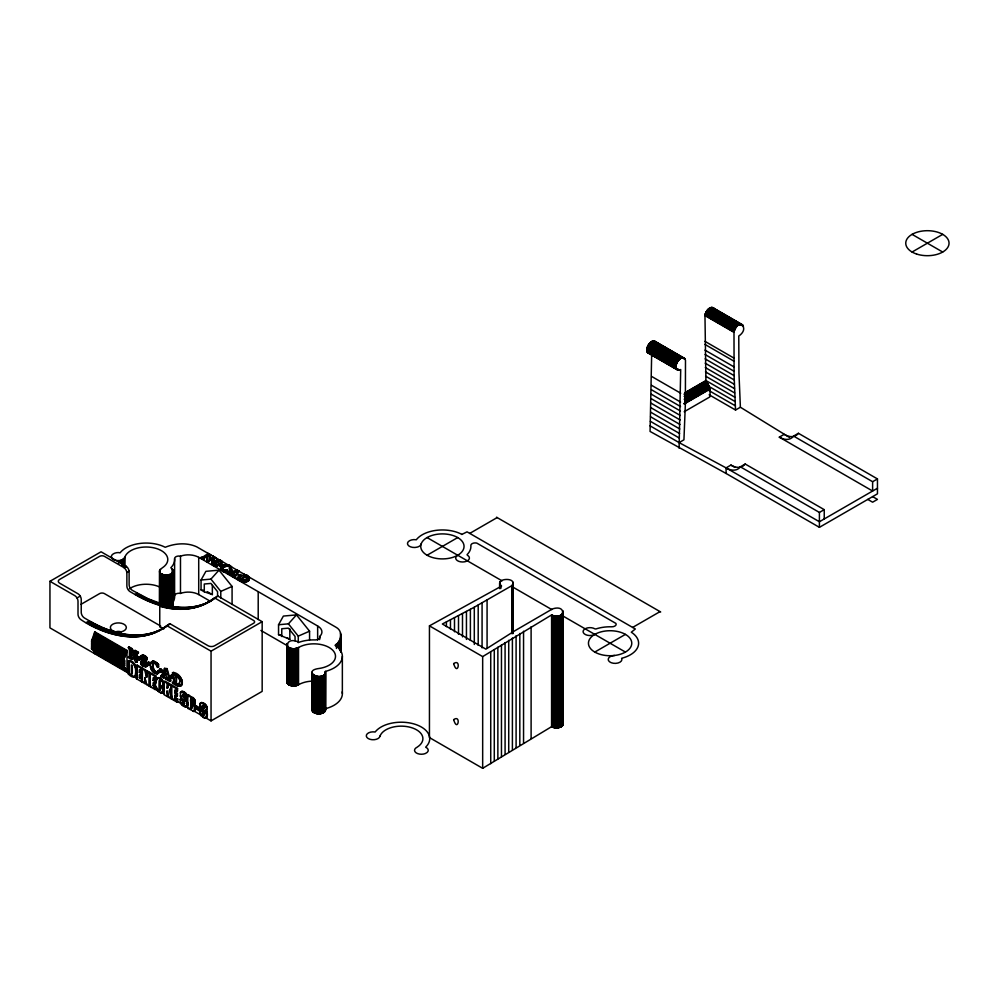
<?xml version="1.0" encoding="UTF-8"?>
<svg xmlns="http://www.w3.org/2000/svg" width="999" height="999" viewBox="0 0 999 999"><rect width="100%" height="100%" fill="white"/><g stroke="black" fill="none" stroke-linecap="round" stroke-linejoin="round"><path stroke-width="1.5" d="M131.681 659.427L130.394 656.593L130.32 650.674L131.131 650.212L131.256 656.905L132.48 658.965L131.681 659.427L128.359 657.504L130.232 656.318L130.257 648.813L129.458 649.288L129.42 656.78L128.359 656.967M137.637 653.296L138.436 652.31L136.576 653.458L136.538 662.225L135.552 661.975L130.32 650.674M163.774 628.983L159.753 626.66L159.765 606.181L162.987 604.32C179.47 609.178 198.439 608.928 213.224 599.325C197.827 610.352 177.472 611.55 159.765 606.181M163.811 677.971L162.787 676.123L164.223 673.601L163.599 675.661L164.61 677.509L163.811 677.971L160.789 676.236L162.338 675.249M161.601 675.224L160.789 676.236M160.789 675.699L161.9 675.224L164.473 668.381L167.033 668.606L170.667 681.006L169.855 681.468L165.659 679.045L167.333 678.196L165.659 678.508M169.855 681.468L166.221 669.068L164.473 668.381M173.576 682.205L173.576 674.962L172.477 672.889L173.289 672.427C184.415 673.801 185.826 694.018 172.44 682.966L174.375 681.743L172.44 682.417M175.587 683.378C173.414 678.708 176.274 671.615 179.433 677.871L178.634 678.346C182.829 682.155 175.037 687.499 176.386 682.916L176.761 675.074M208.179 553.309L208.154 555.057L203.671 557.829L204.096 559.477L201.024 558.141C203.446 557.38 208.079 551.723 210.564 554.682L209.503 558.953M201.024 558.141L201.398 557.167M206.756 555.931L202.834 558.104L201.96 557.392M202.36 558.853L201.024 557.38M202.397 558.216L202.397 557.454M202.834 558.104L202.834 557.342M203.396 557.817L203.396 557.055M204.096 559.477L203.509 558.091M203.721 559.702L203.671 557.829M203.509 558.853L204.146 557.492M209.103 560.352L213.049 557.929L212.974 556.081L215.672 557.642C214.398 559.04 209.877 559.777 207.667 561.987L206.656 560.889L208.217 554.045M206.656 561.65L206.93 559.602M207.667 561.987L213.349 557.954L215.672 557.642M207.867 555.294L207.867 554.545M208.217 554.807L207.817 553.521M208.254 561.6L208.254 560.851M206.93 560.364L208.242 555.069M209.291 553.995L209.291 554.757L207.817 554.283M209.465 560.876L209.465 560.127M210.327 556.143L210.564 554.682M211.925 564.21L211.788 562.974L213.424 561.9L213.336 564.622L215.297 565.209L215.297 564.46C215.959 560.701 217.52 557.105 222.415 561.925L222.415 562.687L220.404 563.286C223.014 559.865 215.584 559.952 218.818 563.698C219.393 568.369 208.329 565.059 213.424 562.662L213.424 561.9M214.323 560.714L212.65 561.675L211.963 559.989L214.323 559.952L213.586 560.914L211.875 560.264M211.963 561.288L211.963 559.989M212.337 564.735L211.788 563.099M212.25 561.513L212.25 560.764M212.275 559.74L211.875 561.026M212.65 561.675L212.65 560.926M212.587 558.279L212.612 556.293M212.974 556.081L212.612 557.055M213.112 561.738L213.112 560.976M213.174 560.264L213.174 559.502M213.049 557.929L213.024 556.618M213.199 565.359L213.961 562.15M213.374 563.598L213.374 562.849M213.349 558.703L213.349 557.954M213.586 561.675L213.586 560.914M213.798 565.659L213.336 563.873M214.023 561.5L214.023 560.739M213.898 558.429L213.898 557.667M214.186 565.159L213.699 564.185M214.41 565.871L212.337 563.973M214.323 561.251L214.323 559.952M214.323 558.316L214.323 557.554L215.672 558.391M214.723 565.259L214.186 564.398M214.748 558.379L214.748 557.617M215.047 565.996L214.41 565.109M215.309 558.603L215.309 557.854M215.697 566.058L215.047 565.247M215.871 564.26L215.871 565.022L215.672 561.226M215.821 562.724L215.709 561.663M215.672 561.975L215.884 560.714M216.284 564.71L216.284 563.948M216.284 563.748L216.284 562.986M216.134 560.451L215.884 561.475M216.321 566.033L218.818 563.698M216.421 564.36L216.383 563.274M216.521 560.202L216.521 560.951L217.52 560.601M216.92 565.946L216.92 565.184M216.995 560.739L216.995 559.989M217.47 565.771L217.47 565.022M217.982 565.546L217.982 564.785M218.818 564.46L218.144 561.063M218.369 565.259L218.369 564.51M218.169 562.624L218.544 560.764M218.631 564.984L218.631 564.223M218.769 564.01L218.656 562.974M218.544 561.525L219.118 560.589M219.593 565.759C223.564 561.513 218.144 575.899 227.46 570.891C227.46 569.492 219.68 570.616 223.426 567.082C224.738 565.134 231.88 564.747 229.42 568.156L229.97 569.093L231.668 567.295C228.734 562.375 223.252 566.196 219.593 565.759C220.966 561.076 222.877 567.657 219.593 564.472M219.118 561.351L219.855 560.014M219.88 565.996L219.88 565.234M219.905 564.972L219.905 564.223M220.404 563.286L221.029 562.225L220.13 560.701M220.292 566.158L220.292 565.397M220.342 564.797L220.342 564.048M222.415 562.687L220.454 560.227M220.492 561.625L220.492 560.876M220.704 568.993L220.604 567.657M220.604 568.419L220.729 567.095M220.742 566.208L220.742 565.459M220.804 564.747L220.804 563.985M220.879 563.511L220.754 562.225M220.816 561.863L220.816 561.113M221.041 569.567L220.704 568.231M221.066 566.545L220.729 567.844M220.954 562.699L221.029 560.526M221.216 566.158L221.216 565.397M221.266 564.797L221.266 564.035M221.616 570.142L221.041 568.806M221.653 565.222L221.603 566.783L222.327 565.534M221.678 564.959L221.678 564.198M221.753 561.8L221.753 561.038M221.953 565.721L221.953 564.435M222.178 562.25L222.178 561.488M222.452 570.704L222.54 567.981M222.752 570.179L222.752 569.418M227.46 570.129C226.161 571.528 220.879 570.741 222.889 568.306L222.889 567.544M223.077 571.028L223.077 570.279M223.189 565.122L223.189 565.884L224.101 564.835M227.46 570.891L224.026 570.779L223.551 569.88M222.889 568.306L223.426 567.082M223.664 571.266L223.664 570.516M224.026 570.779L224.026 570.029M223.426 567.844L224.176 566.595M224.638 571.528L224.525 570.117M225.05 570.916L225.05 570.154M224.176 567.357L225.012 566.171M225.287 571.603L225.287 570.841M225.524 571.603L225.524 570.841M225.012 566.92L225.824 565.859M226.124 570.841L226.124 570.079M225.824 566.62L226.586 565.671M227.16 570.591L227.16 569.83M226.586 566.433L227.285 565.584M227.397 573.376L227.784 572.39L237.437 570.292L239.073 570.978L234.777 577.634L231.356 575.661L234.303 573.601L232.13 572.352C229.121 575.711 224.763 573.114 231.968 572.564M227.784 573.151L227.784 572.39M229.42 568.906L230.12 567.42L227.934 565.571M230.744 566.221L230.744 566.97L228.009 564.872M228.247 573.289L228.247 572.527M228.509 566.408L228.509 565.646M228.596 574L228.671 572.577M228.946 565.933L228.946 565.184M229.071 573.301L229.071 572.552M229.021 566.545L229.021 565.784M229.333 571.316C235.052 564.61 228.771 577.659 230.082 569.592M229.433 566.733L229.433 565.983M229.47 573.226L229.47 572.464M229.62 571.54L229.333 570.017M229.645 570.529L229.645 569.767M229.832 566.371L229.832 565.609M229.857 574.787L229.92 573.039M230.02 571.703L229.62 570.791M229.97 569.093L229.982 567.482M229.982 567.182L229.982 566.421M230.245 574.575L229.758 573.251M230.17 567.669L230.12 566.658M229.758 574.013L230.382 572.852M230.482 571.765L231.793 570.254M230.544 570.292L230.544 569.53M230.956 571.703L230.956 570.941M231.281 566.72L231.668 568.056M231.393 571.528L231.393 570.766M231.418 569.755L231.793 571.003M231.693 571.278L231.693 569.979M231.356 575.661L231.743 574.675M232.08 604.482L232.08 586.45L218.981 570.167L205.894 571.328L201.061 580.007L201.061 589.934L204.283 591.795L212.35 594.58L212.35 585.451M233.379 575.349L234.303 574.363L232.13 572.352M232.268 574.887L231.743 575.436M233.192 576.648L231.356 574.9M234.777 577.634L234.877 575.911L239.073 570.978M234.902 577.135L235.04 575.674M235.152 577.41L234.827 576.136M235.727 571.565L235.727 570.804M236.875 578.846C240.197 576.048 248.963 570.641 249.226 579.895C247.377 584.927 232.804 578.908 239.398 578.471M237.263 578.621L237.263 577.872M237.437 571.041L237.437 570.292M237.837 578.846L237.837 578.096M238.012 572.889L238.012 572.127M238.324 578.921L238.324 578.171M238.274 576.473C245.005 569.767 236.426 582.267 239.485 575.449M238.561 576.71L238.274 575.187M238.574 575.686L238.574 574.924M238.524 572.302L238.524 571.54M238.686 579.832L236.875 578.084M238.786 578.796L238.786 578.046M238.961 576.873L238.561 575.948M239.023 575.511L239.023 574.75M239.423 576.923L240.734 575.412M239.897 576.86L239.897 576.111M245.167 579.682L245.167 580.444C243.719 581.118 239.835 581.568 240.409 578.995C252.335 569.492 246.154 584.964 240.409 578.995M240.334 576.685L240.334 575.936M240.359 574.912L240.734 576.173M240.459 580.918L240.572 579.632M240.634 576.435L240.634 575.149M241.021 580.606L241.021 579.857M241.283 581.318L238.686 579.07M241.533 580.794L241.533 580.032M242.108 581.618L242.108 580.157M242.732 580.968L242.732 580.207M242.907 581.818L241.283 580.569M243.344 576.198L243.344 575.436M243.444 580.918L243.444 580.157M243.644 581.93L242.907 581.056M243.893 575.099L243.893 575.849L243.669 574.225M244.131 575.574L244.018 574M244.268 580.744L244.268 579.994M244.455 581.967L244.455 581.218L248.539 579.895L249.238 578.309M245.492 581.893L245.492 581.131M240.409 580.294L245.704 576.698L245.679 575.012M246.079 581.78L246.079 581.018M245.704 576.698L246.066 575.811M246.129 579.208L246.129 579.969L247.69 577.971L246.066 576.573M246.391 576.648L246.391 575.899M246.691 581.605L246.691 580.856M246.553 576.748L246.553 575.986M246.94 579.42L246.94 578.658M247.315 581.356L247.315 580.606M247.29 577.272L247.29 576.51M247.44 578.896L247.44 578.146M247.677 578.421L247.502 576.011M247.964 581.031L247.964 580.269M248.539 580.644L248.539 579.895M248.938 577.097L248.938 577.859L248.514 576.698M248.951 580.269L248.951 579.507M705.956 383.316L704.969 315.559C705.431 311.788 709.39 305.682 713.673 308.129M740.384 407.23L735.539 410.027L734.103 375.612L733.99 332.317C737.112 316.97 750.923 327.747 738.773 336.026L738.948 372.814L740.384 407.23L789.472 437.437M793.581 436.088L872.614 481.718L872.614 491.021L779.307 437.15A23.564 13.611 60 0 0 793.581 436.088L798.413 433.291L877.459 478.921L877.459 493.818L819.405 527.335L726.086 473.464L650.074 431.443L651.673 354.283M679.095 448.201L680.706 369.555C669.542 372.914 680.868 350.374 685.489 360.327L685.376 403.746L683.94 439.822L679.095 442.607L650.074 425.849M136.538 662.225L137.338 661.763L137.375 652.996L138.436 652.834M112.45 558.928C108.354 554.657 116.583 551.548 120.055 552.872A28.509 16.459 0 0 1 165.21 547.277C174.825 543.381 186.776 542.27 196.691 546.815L335.839 627.147C343.943 631.293 340.759 642.22 335.04 645.329A28.509 16.459 0 0 1 325.449 671.378C324.825 683.94 299.987 670.791 319.455 668.418A21.666 12.512 0 0 0 332.892 650.374A21.666 12.512 0 0 0 299.35 647.052C284.353 654.957 283.216 634.889 299.076 642.27L299.588 642.082A28.509 16.459 0 0 1 315.347 639.909A4.333 2.51 0 0 0 319.63 636.513A14.66 8.467 0 0 0 317.645 625.986L198.714 557.33A14.66 8.467 0 0 0 180.482 556.181A4.333 2.51 0 0 0 174.6 558.653A28.509 16.459 0 0 1 170.829 567.744C181.855 577.172 150.512 577.41 162.238 567.882A21.666 12.512 0 0 0 156.468 548.526A21.666 12.512 0 0 0 125.212 556.281C124.101 560.751 118.269 561.276 114.535 560.039M325.637 672.477L325.637 709.727C324.288 715.334 312.874 715.284 311.975 709.452M650.911 353.171C641.096 354.383 651.473 334.89 656.355 343.057M145.804 666.895C149.226 665.896 137.213 649.313 145.742 660.114L146.353 658.291C132.068 646.153 152.285 676.635 141.383 661.7L140.784 661.438C138.973 668.306 151.386 668.156 146.316 661.563C141.296 658.678 145.217 653.496 146.553 659.652L147.153 657.829L145.792 656.418L143.531 655.194L141.383 655.868M162.375 692.657L163.024 688.835L160.077 687.125C158.654 700.536 158.691 669.118 160.077 684.977L163.024 686.688L163.836 686.226C161.089 664.897 147.69 689.572 161.676 692.944L163.586 691.62L163.836 688.373L160.876 686.663L160.077 687.125M180.432 686.038C184.39 680.619 177.285 674.575 172.477 672.889M156.368 672.652L157.53 672.065L155.507 672.552L153.209 670.229L152.635 664.335L153.621 663.061L154.97 663.274L157.817 667.419L158.616 666.957L158.554 664.447C147.402 652.747 148.089 676.673 158.554 673.164L158.991 671.166L158.491 670.716L157.318 672.015L158.991 671.166M157.168 672.177C153.247 671.678 152.223 665.721 154.033 662.837L153.234 663.299M203.534 705.406L202.61 707.879L199.775 706.243C198.701 698.164 210.502 708.229 205.195 711.001L206.468 715.234L206.169 717.494L205.095 718.194L201.036 715.771L199.837 712.762L199.912 707.941L196.179 705.781L194.555 706.88L194.043 711.425L187.762 708.378L187.762 695.242L188.574 694.78L194.805 699.637L195.167 703.296L192.894 704.245L194.555 706.88M205.744 718.006C208.217 716.658 207.655 712.399 205.994 710.526L205.195 711.001M193.544 711.475L195.192 710.614L195.367 706.256L199.101 708.403L199.912 707.941M184.253 703.471L183.729 700.399L180.981 698.813L180.17 699.288C179.545 702.821 182.355 707.067 186.139 706.755L186.551 706.38C188.711 701.66 182.73 698.888 182.979 694.68L184.191 694.193L182.979 694.68M186.139 706.755L187.362 705.918C189.698 701.198 183.067 698.176 183.966 694.118M134.628 677.085C136.875 671.141 135.839 662.749 128.421 660.976L128.421 674.113C139.835 685.464 138.786 660.814 129.233 660.514L128.421 660.976M180.407 692.207C183.691 689.472 188.224 694.555 187.4 698.076L186.588 698.538L185.252 693.943L180.844 691.832L180.32 696.078L183.754 701.535L183.878 703.92L183.029 703.483L182.917 700.873L180.17 699.288M249.425 578.096L249.226 579.895M191.696 707.167L191.521 708.066L190.722 707.829L190.722 704.158L191.533 703.696C193.044 704.432 190.734 705.481 191.696 707.167L192.495 706.705M205.994 710.526C209.778 708.204 203.796 700.424 200.2 703.221M201.935 708.466L203.184 709.103L204.333 708.441L201.935 708.466L201.935 710.376C205.831 712.025 201.835 719.455 202.61 711.738L199.775 710.089L200.587 709.627L203.421 711.263C202.085 713.211 205.22 715.309 203.371 715.546M159.902 680.469L160.34 689.66L159.54 690.134M194.131 704.258L193.481 699.175L187.762 695.242M191.696 700.998C191.633 704.307 189.822 700.624 190.722 699.2L192.145 699.163L191.696 700.998L192.495 700.536M126.998 650.424L123.789 658.99L124.6 660.389L91.546 641.308L94.743 631.793L126.998 650.424L126.998 672.352L126.161 669.392L123.789 667.469L123.789 666.445L91.546 647.827L91.546 648.851L125.524 668.531M202.61 707.879L202.884 705.794L203.184 709.103M142.195 655.406L140.884 657.192M429.445 625.861L482.667 656.593L551.585 614.947C564.835 621.316 567.27 603.97 552.41 608.94L514.985 630.694L485.889 649.138L442.345 624L474.3 607.205L511.963 585.601C518.281 576.623 493.094 578.084 501.573 586.076L429.445 625.861L429.445 737.587L482.667 768.318L551.585 726.673C555.082 728.895 564.173 728.234 562.949 722.652M379.945 736.288L380.032 736.063A21.666 12.512 0 0 1 411.064 727.509A21.666 12.512 0 0 1 417.332 747.027L417.082 747.227A6.843 3.946 0 0 0 415.959 752.709A6.843 3.946 0 0 0 425.412 753.496L427.122 752.447A6.843 3.946 0 0 0 425.699 747.227L425.911 746.89A28.509 16.459 0 0 0 414.173 724A28.509 16.459 0 0 0 375.187 731.967L375.137 732.017A6.843 3.946 0 0 0 366.483 734.914A6.843 3.946 0 0 0 371.965 739.697A6.843 3.946 0 0 0 379.945 736.288L379.982 736.076M137.775 657.854C140.572 655.182 139.635 663.324 137.775 657.854C138.824 654.77 142.495 658.803 139.61 659.839M149.076 665.384C150.374 661.338 144.718 663.186 148.739 665.446C152.81 664.909 146.928 659.652 148.351 664.048L147.552 664.51M159.216 669.705C158.616 673.314 163.324 671.952 160.215 669.53C157.542 668.406 164.448 669.63 161.438 671.765M159.94 669.73L160.589 668.905M170.13 676.535C171.503 672.814 175.087 678.87 171.204 678.421L170.13 676.535L171.241 675.312M170.442 675.786C172.003 675.212 173.202 679.07 171.204 678.421M201.323 702.547L199.825 704.283M156.93 679.008L157.929 677.634M210.327 555.394L209.103 559.59L212.587 557.517M152.248 661.475L150.212 663.91M167.045 696.415L167.045 690.784L168.244 697.102L171.304 698.863L172.103 698.401L170.255 690.122L171.94 685.177L169.168 683.578L168.356 684.04L167.045 688.386L167.045 683.279L164.086 681.568L164.086 694.705L167.045 696.415L167.857 695.953L167.857 691.72M169.168 683.578L167.857 687.911L167.857 682.816L164.897 681.106L164.086 681.568M171.304 698.863L169.443 690.596L171.94 685.177M163.674 673.326L164.785 670.254L165.822 674.575L166.621 674.1L164.485 672.864L163.674 673.326L165.822 674.575M164.485 672.864L165.222 670.816M164.273 670.804L161.9 675.224M166.521 678.658L166.084 675.611L163.424 674.063M421.203 543.806A21.666 12.512 0 0 0 432.055 557.392A21.666 12.512 0 0 0 457.717 555.244L458.491 554.77A21.666 12.512 0 0 0 452.734 535.414A21.666 12.512 0 0 0 421.466 543.169L421.103 544.03A6.843 3.946 0 0 1 417.32 547.102L414.91 547.489A6.843 3.946 0 0 1 407.505 543.169A6.843 3.946 0 0 1 416.196 539.747L416.308 539.772A28.509 16.459 0 0 1 461.463 534.178L461.9 534.403M158.491 670.716L156.731 672.527M287.175 680.719C286.076 686.65 295.854 687.025 299.35 684.29A21.666 12.512 0 0 1 312.712 681.093M289.835 628.758L289.835 639.323L278.546 634.665L278.546 624.737L283.379 616.071L296.478 614.897L309.565 631.181L309.565 639.909M201.061 580.007L210.926 579.12L218.981 570.167M278.546 624.737L288.411 623.851L296.478 614.897M178.309 684.802L179.495 683.99L177.872 684.939M144.356 665.759L145.467 665.022L143.918 665.771M181.656 691.37L180.157 692.956M150.886 662.387L152.922 661.263M206.119 603.433L214.56 597.902L253.609 620.454A3.422 1.973 0 0 1 253.609 623.251L214.598 645.779A4.558 2.635 0 0 1 208.154 645.779L169.892 623.688C144.281 645.579 106.905 636.962 81.231 619.867A4.558 2.635 60 0 1 78.009 614.285L78.009 601.223A4.558 2.635 60 0 0 74.788 595.641L49.95 581.306L49.95 627.872L132.967 675.799M167.195 625.724L169.892 623.688M216.895 596.74L217.782 596.041L262.163 621.665L262.163 691.37L211.051 720.891L205.407 717.632L206.543 717.544M214.161 598.713L215.996 597.414L213.674 598.601M146.965 666.171L145.342 667.02M155.182 632.529L166.271 626.361L163.049 628.221M231.668 567.295L229.42 568.156M204.096 558.716L202.36 558.091M157.605 673.713L157.68 671.191M158.554 673.164L157.13 673.813M458.491 554.77L457.717 555.244A6.843 3.946 0 0 0 457.342 560.614A6.843 3.946 0 0 0 466.57 561.238L468.294 560.202A6.843 3.946 0 0 0 467.395 555.244L467.082 554.632A28.509 16.459 0 0 0 470.866 545.541A4.333 2.51 0 0 1 476.735 543.069L615.884 623.401A4.333 2.51 0 0 1 611.6 626.798A28.509 16.459 0 0 0 595.854 628.983L594.78 628.796A6.843 3.946 0 0 0 586.213 628.284L584.403 629.27A6.843 3.946 0 0 0 585.501 634.602A6.843 3.946 0 0 0 594.78 634.39L595.604 633.94A21.666 12.512 0 0 1 629.145 637.262A21.666 12.512 0 0 1 615.709 655.319L614.223 655.519A6.843 3.946 0 0 0 608.903 657.717L608.241 659.103A6.843 3.946 0 0 0 615.709 663.373A6.843 3.946 0 0 0 621.64 658.353L621.703 658.266A28.509 16.459 0 0 0 631.293 632.217L635.327 628.995L467.057 531.843L461.8 534.453M156.631 678.396C160.876 677.11 163.898 682.966 163.024 686.688M204.146 558.254L208.242 555.831M49.95 581.306L101.061 551.785L125.899 566.133A4.558 2.635 60 0 1 129.121 571.715L129.121 584.777A4.558 2.635 60 0 0 132.355 590.359L148.139 598.813L162.987 604.32M126.374 566.445L124.126 567.744L126.336 566.408M77.01 597.951L80.245 596.091M126.836 572.439L129.071 571.016M129.096 571.203L126.823 572.315M80.944 604.37L99.6 593.606A3.422 1.973 0 0 1 104.433 593.606L160.727 626.098L159.753 626.66M86.076 622.664L89.298 620.804C110.265 633.041 137.375 640.846 160.452 629.72M89.298 620.804L84.465 618.006A4.558 2.635 60 0 1 81.231 612.424L81.231 599.363A4.558 2.635 60 0 0 78.009 593.781L59.628 583.166A4.558 2.635 0 0 1 59.628 579.432L99.6 556.356A3.422 1.973 0 0 1 104.433 556.356L123.639 567.432A4.558 2.635 60 0 1 126.873 573.014L126.873 586.076A4.558 2.635 60 0 0 130.095 591.658L134.94 594.455L137.188 593.156M87.45 623.438L90.672 621.578M134.94 594.455L136.301 595.229L138.561 593.93M88.811 624.2L92.045 622.34M136.301 595.229L137.675 595.991L139.935 594.692M90.185 624.949L93.419 623.076M137.675 595.991L139.048 596.728L141.296 595.429M91.558 625.661L94.78 623.801M139.048 596.728L140.422 597.452L142.67 596.153M92.932 626.361L96.154 624.5M140.422 597.452L141.796 598.151L144.043 596.853M94.293 627.035L97.527 625.174M141.796 598.151L143.157 598.826L145.417 597.527M95.667 627.697L98.889 625.824M143.157 598.826L144.53 599.475L146.778 598.176M97.028 628.321L100.25 626.46M144.53 599.475L145.891 600.112L148.139 598.813M98.389 628.933L101.623 627.072M145.891 600.112L147.253 600.724L149.513 599.425M99.75 629.52L102.984 627.659M147.253 600.724L148.614 601.311L150.874 600.012M101.111 630.094L104.333 628.234M148.614 601.311L149.975 601.885L152.223 600.586M102.472 630.644L105.694 628.771M149.975 601.885L151.336 602.422L153.584 601.123M103.821 631.168L107.055 629.295M151.336 602.422L152.685 602.946L154.932 601.648M105.17 631.668L108.404 629.807M152.685 602.946L154.033 603.458L156.294 602.147M106.518 632.142L109.753 630.282M154.033 603.458L155.382 603.933L157.642 602.634M91.546 641.308L92.345 640.846L91.546 643.169L124.6 662.25L124.6 661.326L91.546 642.232M107.867 632.604L111.089 630.731M155.382 603.933L156.731 604.383L158.978 603.084M91.546 643.169L92.345 642.707L91.546 645.029L124.6 664.11L124.6 663.186L91.546 644.105M109.203 633.029L112.437 631.168M156.731 604.383L158.067 604.82L160.315 603.521M110.539 633.441L113.774 631.58M158.067 604.82L159.403 605.232L161.651 603.933M91.546 645.029L92.345 644.567L91.546 646.89L124.6 665.971L124.6 665.047L91.546 645.953M111.876 633.828L115.097 631.967M91.546 646.89L92.345 646.428L91.546 647.827M113.199 634.203L116.433 632.342M161.101 606.543L164.311 604.695M114.523 634.54L117.745 632.679M162.425 606.893L165.634 605.032M115.847 634.865L119.068 633.004M163.736 607.217L166.958 605.357M117.158 635.164L120.38 633.304M165.047 607.517L168.269 605.656M118.469 635.439L121.691 633.578M166.358 607.792L169.58 605.931M119.768 635.689L122.989 633.828M167.657 608.041L170.879 606.181M121.066 635.926L124.288 634.053M168.956 608.266L172.178 606.405M122.353 636.126L125.574 634.265M170.242 608.478L173.464 606.618M123.639 636.313L126.861 634.452M171.528 608.653L174.75 606.805M124.912 636.475L128.134 634.602M172.815 608.816L176.024 606.955M126.186 636.613L129.408 634.74M174.076 608.953L177.298 607.092M127.447 636.725L130.669 634.865M175.349 609.065L178.559 607.205M128.709 636.813L131.93 634.952M176.598 609.165L179.82 607.305M129.957 636.875L133.179 635.014M177.847 609.228L181.069 607.367M235.152 576.648L233.192 575.899M131.194 636.925L134.428 635.064M179.096 609.278L182.317 607.417M132.43 636.95L135.664 635.089M180.332 609.29L183.554 607.429M133.666 636.95L136.888 635.077M181.556 609.29L184.778 607.429M134.877 636.925L138.099 635.052M182.78 609.265L185.989 607.404M136.089 636.875L139.311 635.014M183.978 609.215L187.2 607.355M137.288 636.8L140.509 634.939M185.19 609.153L188.399 607.292M138.486 636.7L141.708 634.84M186.376 609.053L189.598 607.192M139.673 636.588L142.894 634.727M187.562 608.94L190.784 607.08M140.847 636.45L144.068 634.59M188.736 608.791L191.958 606.93M142.008 636.288L145.23 634.415M189.897 608.628L193.119 606.768M143.157 636.101L146.391 634.228M191.059 608.441L194.281 606.58M144.306 635.888L147.527 634.028M192.208 608.229L195.417 606.381M145.442 635.651L148.664 633.791M193.344 608.004L196.553 606.143M146.566 635.401L149.8 633.528M194.468 607.742L197.69 605.881M147.69 635.114L150.911 633.254M195.579 607.467L198.801 605.606M148.789 634.815L152.01 632.954M196.691 607.167L199.9 605.307M149.887 634.49L153.109 632.629M197.777 606.843L200.999 604.982M150.961 634.14L154.196 632.28M198.863 606.493L202.085 604.632M128.409 647.439L129.208 646.977L132.155 648.676L136.476 658.254L135.677 658.716L131.344 649.138L128.409 647.439L129.458 649.288M152.035 633.778L155.27 631.905M199.937 606.118L203.147 604.258M153.097 633.378L156.319 631.518M200.999 605.731L204.208 603.871M214.56 597.902L217.782 596.041M128.421 647.976L129.208 646.977M154.146 632.966L157.367 631.106M164.885 626.935L169.006 624.387M202.048 605.319L206.306 603.021M204.108 604.42L208.341 602.072M210.939 600.574L215.085 598.076M158.229 631.081L165.335 626.972M128.871 648.363L129.233 647.514M129.833 648.326L130.632 647.864M129.533 649.825L130.345 649.362M131.344 649.138L132.155 648.676M131.943 650.524L132.755 650.062M135.677 658.716L135.527 652.859L134.303 650.849L135.115 650.386L138.436 652.31M134.316 651.385L135.115 650.386M134.915 651.835L136.114 651.823L135.527 652.859M135.315 652.285L136.763 651.398M129.47 656.056L130.27 655.594M128.359 657.504L130.232 656.318M129.271 657.142L130.082 656.68M130.394 656.593L131.194 656.131M135.614 653.646L136.413 653.184L136.476 658.254M136.713 653.109L137.85 652.609M124.6 660.389L123.789 661.788L124.6 661.326M136.576 653.458L137.375 652.996M130.444 657.379L131.256 656.905M136.538 654.183L137.338 653.708M129.932 658.341L131.443 657.467M131.031 658.391L131.831 657.929M124.6 662.25L123.789 663.648L124.6 663.186M131.668 658.878L132.467 658.416M124.6 664.11L123.789 665.509L124.6 665.047M137.862 657.379L139.236 656.58M134.353 659.502L135.152 659.028M138.849 657.192L139.66 656.73M141.121 656.193L143.007 655.144M123.789 666.445L124.6 665.971M139.273 657.529L140.085 657.055M137.862 658.428L138.586 657.392M140.946 656.643L141.758 656.168M142.732 655.669L143.531 655.194M136.463 659.565L137.275 659.09M139.61 657.979L140.422 657.517M143.332 655.868L144.143 655.394M140.921 657.804L141.721 657.33M138.424 659.415L140.422 659.365M139.835 658.503L140.647 658.041M144.006 656.193L144.805 655.731M142.894 656.992L144.031 656.331M139.922 659.078L140.734 658.616M143.631 656.842L144.443 656.38M136.488 661.326L137.3 660.863M138.849 659.752L139.66 659.278M142.732 657.517L143.531 657.055M135.552 661.975L137.338 661.763M139.273 659.902L140.647 659.09M144.043 657.03L144.855 656.555M144.992 656.88L145.792 656.418M142.807 658.216L143.606 657.742M144.493 657.354L145.292 656.892M141.446 659.377L142.258 658.915M133.541 664.16L134.341 663.698M143.057 658.816L143.856 658.353M145.005 657.941L146.541 657.105M141.933 660.177L143.132 660.227L142.32 660.701M143.369 659.315L144.181 658.853M145.255 658.341L146.054 657.879M134.203 664.847L135.002 664.372M140.784 661.438L142.195 661.238L143.631 664.622L145.155 665.297M143.669 659.69L144.468 659.228M145.467 658.841L147.153 657.829M134.678 665.571L135.489 665.097M141.383 661.7L142.195 661.238M145.629 659.427L146.441 658.965M135.002 666.296L135.814 665.834M142.308 681.206L141.508 681.668L136.376 678.708L136.376 665.571L137.188 665.109L142.12 667.956L142.12 670.579L141.309 671.053L139.336 669.904L139.336 672.402L141.184 673.463L141.983 673.001L141.983 675.499L141.184 675.961L139.336 674.899L139.336 677.784L141.508 679.033L142.308 678.571L140.135 677.322L139.336 677.784M145.742 660.114L146.553 659.652M146.279 660.364L147.09 659.902M135.177 667.007L135.976 666.545M141.771 663.199L142.57 662.724M140.921 663.985L141.721 663.523M143.706 662.424L144.518 661.962M145.142 661.55L145.954 661.088M141.059 664.223L141.87 663.761L144.343 666.033L143.531 666.508M145.517 662.037L146.316 661.563M141.521 664.834L143.069 663.848M144.443 663.523L145.255 663.049M146.016 662.824L146.828 662.362M142.832 665.097L143.631 664.622M142.333 665.659L143.144 665.184M144.73 664.198L145.529 663.736M147.315 662.936L148.701 662.125M128.421 674.113L129.233 673.651L129.233 660.514M143.394 665.559L144.206 665.097M144.805 664.922L145.617 664.447M146.466 663.885L148.039 662.949M148.314 662.749L149.113 662.275M148.739 663.074L149.538 662.612M146.603 664.485L148.127 663.523M149.076 663.523L149.875 663.061M146.653 665.134L147.465 664.672M150.474 663.049L151.274 662.574M136.376 665.571L141.309 668.418L142.12 667.956M152.123 661.725L153.721 661.263M146.603 665.746L147.402 665.284M147.889 664.972L148.701 664.497M149.301 664.06L150.112 663.598M146.428 666.246L147.24 665.784M148.314 665.297L149.875 664.922M149.388 664.635L150.187 664.173M152.922 661.725L154.633 661.5M142.358 669.018L143.157 668.556L145.629 669.992L147.29 676.86L147.29 670.941L146.491 671.403L146.491 677.322L144.83 670.454L142.358 669.018L142.358 682.155L144.83 683.578L145.629 683.116L145.629 680.132M148.739 665.446L150.112 664.647M155.632 661.975L154.058 662.999M152.897 663.711L153.696 663.249M154.508 663.074L155.32 662.599L156.93 663.823L157.717 665.384L156.918 665.858M152.635 664.335L153.434 663.873M139.336 672.402L140.135 671.927L141.983 673.001M154.97 663.274L155.782 662.812M152.46 665.184L153.259 664.722M153.821 661.962L156.031 663.249L156.843 662.787M155.782 663.898L156.593 663.423M144.83 670.454L145.629 669.992M150.437 667.282L151.236 666.82M152.397 666.283L153.197 665.809M135.127 676.448L135.939 675.986M156.131 664.285L156.93 663.823M134.228 677.147L135.739 676.398M156.031 663.249L157.705 663.523M156.431 664.735L157.23 664.273M150.812 668.418L151.611 667.944M152.46 667.444L153.259 666.97M157.817 667.419L157.742 664.909L158.554 664.447M152.622 668.493L153.421 668.019M151.336 669.492L152.148 669.03M136.376 678.708L137.188 678.234L137.188 665.109M152.872 669.417L153.684 668.955M157.28 667.282L158.616 666.957M146.491 671.403L148.963 672.839L149.763 672.364L149.763 685.501L150.949 686.188L150.15 686.65L150.15 673.526L150.949 673.051L155.881 675.898L155.881 678.533L155.082 678.995L153.109 677.859L153.109 680.344L154.945 681.418L155.757 680.943L155.757 683.441L154.945 683.915L153.109 682.841L153.109 685.739L155.27 686.987L156.081 686.525L156.081 689.148L155.27 689.61L150.15 686.65M153.209 670.229L154.008 669.767M152.835 671.465L154.408 670.466M154.046 671.515L154.857 671.053M153.796 672.327L155.332 671.515M159.453 669.43L160.252 668.968M155.02 672.327L155.832 671.865M160.215 669.53L161.014 669.055M155.507 672.552L156.319 672.09M154.907 673.064L156.768 672.19M160.627 669.854L161.438 669.392M155.644 673.451L157.942 673.351M159.453 671.291L160.252 670.829M160.976 670.304L161.776 669.842M156.256 673.676L157.055 673.214M161.201 670.841L162 670.379M159.79 671.74L160.589 671.278M142.358 682.155L143.157 681.693M160.215 672.077L161.014 671.615M161.276 671.415L162.088 670.953M160.627 672.227L162 671.428M166.221 669.068L167.033 668.606M150.15 673.526L155.082 676.373L155.881 675.898M166.483 670.304L167.295 669.842M166.796 671.578L167.607 671.103M153.109 680.344L153.908 679.882L155.757 680.943M144.83 683.578L144.83 677.609L146.366 684.477L147.178 684.003M161.226 675.774L162.55 675.049M156.294 678.87L157.093 678.408M157.78 678.034L158.591 677.572M162.887 675.611L163.686 675.149M158.579 678.209L159.39 677.747M162.787 676.123L163.599 675.661M163.724 676.111L162.912 676.573L164.61 677.509M159.49 678.646L160.29 678.171M163.262 676.997L164.061 676.535M146.366 684.477L148.963 685.963L149.763 685.501M163.824 677.447L164.623 676.972M160.677 679.47L161.488 679.008M172.515 673.426L173.289 672.427M166.658 625.549L211.051 651.173L262.163 621.665M159.828 681.118L160.627 680.656M173.064 673.863L174.226 673.9L173.576 674.962M161.651 680.469L162.45 680.007M166.571 677.759L167.382 677.297M153.109 685.739L153.908 685.264L156.081 686.525M170.217 676.061L171.591 675.249M173.426 674.362L174.226 673.9M165.659 679.045L167.445 677.896M171.204 675.873L172.003 675.399M174.575 674.163L175.387 673.688M162.35 681.53L163.162 681.068M170.217 677.11L170.941 676.073M171.628 676.198L172.427 675.736M171.965 676.66L172.765 676.186M170.442 677.634L171.016 676.648M173.601 675.774L174.4 675.312M162.762 682.567L163.574 682.105M168.744 679.158L169.543 678.683M172.19 677.185L173.002 676.723M170.779 678.096L171.591 677.622M167.844 680.232L168.656 679.77L170.667 681.006M168.893 679.645L169.705 679.183M172.278 677.759L173.077 677.297M175.587 675.873L176.96 675.199M176.761 675.361L177.572 674.899M169.106 680.094L169.917 679.632M171.628 678.583L173.002 677.772M162.962 683.803L163.774 683.328M169.418 680.519L170.23 680.044M156.319 688.448L157.118 687.974L157.542 689.073L156.731 689.535M175.674 675.499L177.972 675.898M912.062 252.035L942.706 234.353M169.855 680.931L170.667 680.456M178.109 676.261L178.921 675.799M177.16 676.36L178.471 676.398M163.024 685.439L163.836 684.977M167.045 683.279L167.857 682.816M178.796 676.86L179.608 676.398M177.672 676.86L178.971 677.06M179.47 677.572L180.282 677.11M159.091 689.585L159.902 689.123M157.43 690.596L158.242 690.122M173.601 681.38L174.4 680.918M159.253 689.897L160.065 689.422M159.815 690.209L160.614 689.747M172.44 682.966L173.851 682.167M180.17 678.521L180.969 678.059M173.426 682.604L174.226 682.13M158.391 691.558L158.866 690.759M163.024 688.835L163.836 688.373M163.024 689.347L163.836 688.885M180.856 679.782L181.668 679.308M159.578 692.369L162.487 692.482M174.6 684.128L175.412 683.666L178.596 685.501L177.785 685.963M162.962 691.046L163.774 690.584M171.816 686.026L172.615 685.564L177.547 688.411L177.547 691.033L176.748 691.508L174.763 690.371L174.763 692.856L176.611 693.918L177.422 693.456L177.422 695.953L176.611 696.415L174.763 695.354L174.763 698.239L176.935 699.5L177.747 699.025L177.747 701.66L176.935 702.122L171.816 699.163L171.816 686.026L176.748 688.873L177.547 688.411M175.612 683.703L176.386 682.916M181.144 680.506L181.955 680.044M175.724 683.965L179.108 684.327M160.727 692.881L161.526 692.407M175.899 684.19L176.698 683.728M181.381 681.306L182.18 680.831M162.775 692.095L163.586 691.62M176.161 684.377L176.96 683.915M176.361 684.49L177.16 684.028M176.873 684.752L177.672 684.278M181.531 682.155L182.342 681.68M177.385 684.902L178.184 684.44M176.86 685.514L177.66 685.039M181.593 683.054L182.392 682.592M684.74 392.807L704.907 381.168C710.177 384.328 710.526 391.596 709.74 396.99L684.203 411.738M169.443 690.596L170.255 690.122M685.002 392.957L705.157 381.318M181.543 683.903L182.355 683.428M685.252 393.119L705.406 381.481M684.153 394.081L705.656 381.668M178.609 686.226L179.42 685.764M181.418 684.577L182.218 684.115M684.402 394.28L705.906 381.868M179.308 686.313L181.244 685.576M181.231 685.114L182.03 684.652M684.652 394.493L706.156 382.08M179.882 686.251L180.694 685.789M180.994 685.526L181.793 685.064M684.889 394.717L706.393 382.305M685.139 394.955L706.63 382.542M685.364 395.192L706.867 382.779M174.763 690.371L175.574 689.897L175.574 692.394L177.422 693.456M684.253 396.228L707.105 383.042M684.477 396.503L707.317 383.304M684.69 396.778L707.542 383.591M684.902 397.065L707.742 383.878M685.102 397.352L707.941 384.165M685.289 397.652L708.141 384.465M685.476 397.964L708.328 384.777M174.763 692.856L175.574 692.394M684.303 399.051L708.503 385.09M168.244 697.102L169.043 696.64M684.477 399.375L708.666 385.402M684.627 399.687L708.815 385.726M684.765 400.012L708.965 386.051M684.902 400.337L709.09 386.376M174.763 695.354L175.574 694.892L175.574 697.777L177.747 699.025M685.027 400.674L709.215 386.7M181.493 691.733L182.293 691.271M685.127 400.999L709.327 387.025M685.227 401.323L709.415 387.35M182.317 691.92L183.117 691.445M685.314 401.648L709.502 387.674M685.389 401.973L709.577 387.999M685.439 402.285L709.64 388.324M183.292 692.382L184.091 691.92M171.816 699.163L172.615 698.701L182.917 704.645L182.455 705.456M684.153 403.371L709.677 388.636M684.178 403.683L709.715 388.948M684.203 403.983L709.74 389.248M174.763 698.239L175.574 697.777M184.353 693.106L185.165 692.644M180.32 696.078L181.119 695.604L180.582 696.827M182.842 695.366L183.654 694.892M185.252 693.943L186.064 693.481M186.588 698.538L183.841 696.952L183.741 695.054L184.54 694.58M427.072 555.244L457.717 537.562M180.906 697.477L181.718 697.002M183.004 696.44L184.653 695.516M185.926 694.817L186.738 694.355M183.279 696.977L184.091 696.503M183.841 696.952L184.653 696.49M186.326 695.654L187.138 695.179M183.841 697.727L184.64 697.265M186.526 696.64L187.337 696.178M469.755 533.404L497.165 517.569M186.588 698.014L187.4 697.552M180.432 702.572L181.231 702.11M183.754 701.535L184.565 701.061M180.831 703.533L181.643 703.071M182.917 702.472L183.729 701.997M191.945 697.714L192.745 697.252M186.326 701.385L187.125 700.923M181.531 704.532L182.342 704.07M183.029 703.483L183.841 703.021M183.192 703.733L184.003 703.271M192.832 698.413L193.644 697.951M183.441 703.933L184.503 703.546M183.878 703.92L184.69 703.458M190.722 699.2L192.145 699.163M186.713 702.747L187.512 702.272M193.481 699.175L194.293 698.713M183.554 706.218L186.938 706.293M190.722 702.11L192.382 701.885L191.371 702.422M193.993 700.112L194.805 699.637M186.838 704.482L187.65 704.02M191.021 702.272L191.82 701.81M184.578 706.693L185.377 706.231M186.763 705.656L187.575 705.194M194.33 701.298L195.13 700.836M185.452 706.867L186.264 706.393M186.551 706.38L187.362 705.918M190.722 704.158L192.058 704.07M194.443 702.834L195.242 702.372M191.658 705.244L192.457 704.782M194.355 703.771L195.167 703.296M193.656 704.395L194.93 703.796M187.762 708.378L188.574 707.904M191.696 705.943L192.495 705.481M193.756 705.094L194.555 704.632L195.092 705.469L195.454 707.579L194.655 708.054M190.722 707.829L192.32 707.604L191.521 708.066M194.281 705.931L195.092 705.469M191.234 708.066L192.457 707.329M199.962 703.646L200.774 703.184M200.949 702.959L201.761 702.497M201.486 703.071L202.298 702.597M199.775 705.119L200.587 704.657M202.884 703.708L203.696 703.246M199.775 706.243L200.587 705.769L203.421 707.417M194.655 709.265L195.454 708.803M203.821 704.307L204.633 703.845M192.67 711.151L194.355 711.013M194.58 710.389L195.392 709.914M204.595 704.932L205.394 704.457M194.043 711.425L195.192 710.614M203.359 706.068L204.158 705.594M202.61 706.805L203.421 706.33M203.509 706.318L204.32 705.856M205.195 705.569L206.006 705.094M203.634 707.304L204.445 706.83M205.644 706.218L206.443 705.756M196.179 705.781L196.179 708.054L195.367 708.516L199.101 710.664L199.912 710.202L197.427 708.766M203.634 708.029L204.445 707.567M205.956 706.905L206.768 706.443M199.775 711.126L200.587 709.627M203.384 709.078L204.196 708.616M206.181 707.629L206.993 707.167M201.935 710.376L202.735 709.902M199.837 712.762L200.649 712.299M206.368 709.19L207.168 708.716M203.047 711.138L204.108 710.988L203.484 711.85M202.61 711.738L203.421 711.263M203.309 711.463L204.108 710.988M206.306 710.102L207.105 709.627M205.744 710.888L206.918 710.164M205.757 711.65L206.568 711.188M200.399 714.822L201.199 714.347L200.824 713.436M203.634 713.036L204.445 712.574M206.156 712.374L206.968 711.912M203.634 713.948L204.445 713.486M202.697 714.997L203.509 714.535M202.847 715.259L203.646 714.784M206.393 713.473L207.205 712.999M203.097 715.459L203.896 714.984M203.147 717.519L203.958 717.045M206.393 716.583L207.205 716.121M204.233 718.031L205.032 717.557M205.095 718.194L205.906 717.719M206.169 717.494L206.968 717.02M679.095 442.607L726.086 467.882L730.918 465.084A23.564 13.611 60 0 0 741.47 466.833M779.307 437.15L784.14 434.365A23.564 13.611 60 0 0 793.543 436.426M726.086 473.464L726.086 467.882A23.564 13.611 60 0 0 740.359 466.808L745.192 464.011L824.237 509.652L824.237 518.956M740.359 466.808L819.405 512.437L824.237 509.652M872.614 481.718L877.459 478.921M632.629 627.434L660.039 611.613M877.459 488.236L819.405 521.753L726.086 467.882M594.78 652.072L625.424 634.39M230.245 573.813L227.397 572.614M222.415 561.925L220.404 562.524M220.791 597.964L220.791 591.396L232.08 586.45M298.276 642.707L298.276 636.126L309.565 631.181M595.604 633.94L594.78 634.39A21.666 12.512 0 0 0 591.071 649.2A21.666 12.512 0 0 0 614.61 655.469M161.676 692.944L163.187 692.195M230.382 573.613L232.13 573.114M232.967 572.864L236.488 571.878M154.433 662.599L155.32 662.599M135.439 676.623L134.553 676.585M215.697 565.297L216.321 565.284M227.285 566.333L227.934 566.333M243.644 581.168L244.455 581.218M201.061 589.934L203.471 590.397M278.546 634.665L280.969 635.127M194.468 703.92L193.694 703.783L194.555 704.632M227.035 565.434L228.009 565.621M219.256 560.614L220.454 560.988M159.403 605.232L160.727 605.856L159.927 605.394M206.656 560.889L207.667 561.226M91.546 648.851L93.619 650.312L94.743 653.733M114.236 559.927L113.386 559.54M156.443 672.976L154.595 671.865M137.637 652.772L134.303 650.849M912.062 234.353L942.706 252.035M712.599 307.505L742.694 324.887M711.95 307.417L743.094 325.399M711.725 307.43L741.882 324.837M711.251 307.492L742.07 325.287M711.001 307.542L740.034 324.3M740.821 324.762L743.456 326.286M710.764 307.617L739.784 324.375M710.514 307.717L739.535 324.475M710.264 307.817L739.285 324.575M710.002 307.942L739.035 324.7M709.752 308.079L738.773 324.837M709.502 308.229L738.523 325M709.24 308.404L738.273 325.162M708.99 308.591L738.024 325.349M708.741 308.791L737.774 325.549M708.503 308.991L737.524 325.749M708.254 309.215L737.287 325.974M708.016 309.453L737.037 326.211M707.779 309.702L736.812 326.461M707.554 309.965L736.575 326.723M707.329 310.227L736.35 326.985M707.117 310.502L736.138 327.272M706.905 310.789L735.926 327.547M706.705 311.089L735.726 327.847M706.505 311.388L735.539 328.147M706.33 311.7L735.351 328.459M706.156 312.013L735.177 328.771M705.981 312.325L735.014 329.083M705.831 312.65L734.864 329.408M705.681 312.974L734.715 329.732M705.556 313.299L734.577 330.057M705.431 313.624L734.465 330.382M705.319 313.961L734.352 330.719M705.232 314.285L734.253 331.044M705.144 314.61L734.165 331.368M705.069 314.935L734.103 331.693M705.007 315.247L734.04 332.005M704.969 315.559L733.99 332.317M704.907 341.321L733.928 358.079M704.919 344.405L733.94 361.163M704.944 350.112L733.978 366.87M705.007 354.483L734.028 371.241M705.082 358.853L734.103 375.612M705.182 363.199L734.215 379.957M705.306 367.545L734.327 384.303M654.52 341.034L684.627 358.416M654.095 340.959L684.902 358.741M653.646 340.959L685.127 359.128M653.408 340.984L685.227 359.353M652.934 341.084L682.205 357.779M652.684 341.146L681.705 357.917M652.434 341.246L681.455 358.004M705.456 371.865L734.477 388.623M652.185 341.346L681.206 358.104M651.922 341.471L680.956 358.229M651.673 341.608L680.706 358.366M651.423 341.77L680.444 358.529M651.173 341.933L680.194 358.691M650.911 342.12L679.944 358.878M650.661 342.32L679.695 359.078M650.424 342.532L679.445 359.29M650.174 342.744L679.208 359.503M649.937 342.982L678.97 359.74M649.7 343.231L678.733 359.99M649.475 343.494L678.496 360.252M649.25 343.756L678.284 360.514M705.619 376.173L734.652 392.932M649.038 344.043L678.059 360.801M648.826 344.33L677.859 361.089M648.626 344.618L677.647 361.376M648.426 344.917L677.459 361.675M648.251 345.229L677.272 361.988M648.076 345.542L677.097 362.3M647.914 345.854L676.935 362.625M647.752 346.178L676.785 362.937M647.614 346.503L676.635 363.261M647.477 346.828L676.51 363.586M705.806 380.469L734.839 397.227M647.352 347.165L676.385 363.923M647.252 347.49L676.273 364.248M647.152 347.814L676.173 364.573M647.065 348.139L676.098 364.897M646.99 348.464L676.023 365.222M646.94 348.776L675.961 365.534M646.89 349.101L675.911 365.859M646.852 349.4L675.886 366.158M646.84 349.712L675.861 366.471M646.828 350L675.861 366.758M646.84 350.299L675.861 367.058M646.852 350.574L675.886 367.332M646.89 350.849L675.911 367.607M707.342 385.514L735.052 401.511M646.94 351.111L675.961 367.869M646.99 351.361L679.445 370.092M647.065 351.598L679.208 370.154M647.152 351.823L678.97 370.192M647.252 352.035L678.733 370.217M647.477 352.422L678.284 370.204M647.914 352.897L677.647 370.08M708.89 390.534L735.289 405.769M709.153 394.792L735.539 410.027M872.614 496.615L877.459 499.4L872.614 502.197L867.781 499.4M651.673 376.461L680.706 393.219M651.585 385.327L680.606 402.085M651.51 389.785L680.531 406.543M651.41 394.255L680.431 411.014M651.286 398.726L680.307 415.484M651.136 403.221L680.169 419.98M650.973 407.729L679.994 424.488M650.774 412.237L679.807 428.996M650.561 416.77L679.595 433.529M730.918 465.084L734.927 467.395M650.337 421.303L679.357 438.062M496.528 517.207L660.689 611.987M427.072 537.562L502.06 580.856M512.812 587.062L551.785 609.565M562.537 615.771L625.424 652.072M207.18 591.608L212.35 594.58M287.25 637.837L289.835 639.323M172.178 603.446A28.509 16.459 0 0 0 174.6 595.891A4.333 2.51 0 0 1 180.482 593.418A14.66 8.467 0 0 1 198.714 594.567L210.702 601.485M94.668 632.554L126.923 651.173M94.555 633.329L126.798 651.947M94.381 634.115L126.636 652.734M94.168 634.914L126.423 653.533M93.918 635.714L126.161 654.345M93.619 636.525L125.862 655.144M93.269 637.325L125.524 655.943M92.895 638.111L125.15 656.73M92.47 638.885L124.725 657.504M147.29 670.941L149.763 672.364M92.02 639.647L124.276 658.266M168.356 684.04L171.141 685.639M91.546 640.371L123.789 658.99M185.564 697.015L187.4 698.076M92.02 649.025L125.15 668.181M93.619 650.312L125.862 668.93M93.918 650.774L126.161 669.392M94.168 651.273L126.423 669.892M94.381 651.835L126.636 670.454M94.555 652.422L126.798 671.053M94.668 653.059L126.923 671.69M134.016 676.41L137.188 678.234M153.521 687.674L157.942 690.222M161.763 692.432L163.848 693.631M185.802 706.305L190.846 709.228M193.294 710.639L201.149 715.172M260.901 630.444L286.576 645.279M130.744 657.879L132.48 658.965M247.502 576.773L248.514 577.447M221.616 569.38L222.452 569.942M156.905 663.998L157.742 664.909M288.411 623.851L298.276 636.126M210.926 579.12L220.791 591.396M713.81 308.279L714.36 309.29M178.172 677.522L178.634 678.346M325.637 709.727L325.374 708.703A28.509 16.459 0 0 0 342.207 691.857M819.405 512.437L819.405 527.335M563.136 611.326L563.136 724.7M562.949 610.926L562.949 725.099M562.837 613.561L562.699 725.486M562.537 613.948L562.537 725.674M562.375 614.123L562.375 725.848M562.187 614.298L562.187 726.023M561.975 614.472L561.975 726.198M561.763 614.635L561.763 726.36M561.525 614.797L561.525 726.523M561.288 614.947L561.288 726.673M561.026 615.084L561.026 726.81M560.751 615.222L560.751 726.947M560.464 615.347L560.464 727.072M560.164 615.471L560.164 727.197M559.865 615.571L559.865 727.297M559.552 615.671L559.552 727.397M559.228 615.759L559.228 727.484M558.891 615.846L558.891 727.572M558.553 615.908L558.553 727.634M558.216 615.971L558.216 727.697M557.867 616.021L557.867 727.747M557.504 616.058L557.504 727.784M557.155 616.083L557.155 727.809M556.793 616.096L556.793 727.821M556.443 616.108L556.443 727.834M556.081 616.096L556.081 727.821M555.719 616.083L555.719 727.809M555.369 616.058L555.369 727.784M555.007 616.021L555.007 727.747M554.657 615.971L554.657 727.697M554.32 615.908L554.32 727.634M553.983 615.846L553.983 727.572M553.646 615.759L553.646 727.484M553.321 615.671L553.321 727.397M553.009 615.571L553.009 727.297M552.709 615.471L552.709 727.197M552.41 615.347L552.41 727.072M552.122 615.222L552.122 726.947M551.848 615.084L551.848 726.81M551.585 614.947L551.585 726.673M531.106 626.773L531.106 738.498M523.551 631.231L523.551 742.956M519.817 633.478L519.817 745.217M516.096 635.751L516.096 747.477M513.186 582.654L513.186 633.553M513.036 582.242L513.036 632.404M512.937 584.49L512.824 632.792M512.687 584.877L512.687 632.991M512.524 585.064L512.362 633.354M512.4 638.024L512.4 749.75M512.175 585.426L512.175 633.528M511.963 585.601L511.963 633.703M508.728 640.309L508.728 752.035M505.082 642.607L505.082 754.332M501.461 644.917L501.461 756.643M500.674 585.426L500.674 588.536M500.487 585.252L500.487 588.349M500.312 585.064L500.312 588.174M500.162 584.877L500.162 587.986M499.9 582.055L499.9 588.261M499.8 582.242L499.725 588.661M499.612 582.854L499.612 588.336M497.864 647.252L497.864 758.978M494.28 649.587L494.28 761.313M490.734 651.935L490.734 763.661M487.075 600.037L487.075 648.139M482.667 656.593L482.667 768.318M482.08 602.872L482.08 647.876M478.196 605.044L478.196 645.391M474.3 607.205L474.3 644.455M470.392 609.353L470.392 640.384M466.446 611.488L466.446 639.422M462.487 613.611L462.487 636.887M458.504 615.709L458.504 634.34M454.495 617.807L454.495 631.768M450.462 619.88L450.462 629.195M446.416 621.952L446.416 626.61M342.357 656.343L342.357 693.581M340.946 634.615L340.996 651.76M340.721 637.861L340.721 651.835M340.547 633.004L340.547 651.623M340.122 639.46L340.122 650.324M339.185 640.996L339.185 648.751M337.949 642.457L337.949 647.115M336.426 643.831L336.426 648.476M325.474 671.665L325.437 710.751M325.349 671.403L325.237 711.151M325.1 674.1L325.1 711.338M324.95 674.288L324.95 711.525M324.787 674.462L324.6 711.887M324.4 674.812L324.4 712.062M324.188 674.987L324.188 712.225M323.963 675.149L323.963 712.387M323.726 675.299L323.726 712.537M323.464 675.436L323.464 712.687M323.201 675.574L323.201 712.824M322.914 675.711L322.914 712.949M322.627 675.824L322.627 713.074M322.327 675.936L322.327 713.186M322.015 676.036L322.015 713.286M321.69 676.136L321.69 713.373M321.366 676.211L321.366 713.461M321.029 676.286L321.029 713.536M320.691 676.348L320.691 713.598M320.342 676.398L320.342 713.648M319.992 676.448L319.992 713.686M319.63 636.513L319.63 639.622M319.63 676.473L319.63 713.711M319.28 676.498L319.28 713.736M318.918 676.498L318.918 713.748M318.556 676.498L318.556 713.748M318.206 676.485L318.206 713.736M317.844 676.46L317.844 713.711M317.645 625.986L317.645 639.959M317.495 676.435L317.495 713.673M317.145 676.385L317.145 713.623M316.795 676.335L316.795 713.573M316.458 676.261L316.458 713.511M316.121 676.186L316.121 713.436M315.796 676.098L315.796 713.348M315.484 676.011L315.484 713.249M315.172 675.898L315.172 713.149M314.872 675.786L314.872 713.036M314.585 675.661L314.585 712.911M314.31 675.536L314.31 712.774M314.048 675.399L314.048 712.637M313.798 675.249L313.798 712.487M313.561 675.087L313.561 712.337M313.336 674.924L313.336 712.175M313.124 674.762L313.124 712M312.762 674.412L312.937 711.825M312.6 674.225L312.6 711.463M312.325 673.838L312.45 711.276M312.125 673.438L312.225 710.888M311.975 672.202L312.063 710.476M298.526 647.502L298.526 684.74M298.264 647.639L298.264 684.877M298.002 647.777L298.002 685.014M297.714 647.901L297.714 685.139M297.415 648.014L297.415 685.264M297.115 648.126L297.115 685.364M296.79 648.226L296.79 685.464M296.478 648.314L296.478 685.551M296.141 648.388L296.141 685.639M295.804 648.463L295.804 685.701M295.467 648.526L295.467 685.764M295.055 640.846L295.055 636.413L288.411 628.159L281.768 628.746L281.768 636.525M295.117 648.563L295.117 685.814M294.755 648.601L294.755 685.851M294.405 648.638L294.405 685.876M294.043 648.651L294.043 685.888M293.694 648.651L293.694 685.901M293.331 648.651L293.331 685.888M292.969 648.638L292.969 685.876M292.62 648.601L292.62 685.851M292.27 648.563L292.27 685.814M291.92 648.526L291.92 685.764M291.571 648.463L291.571 685.701M291.233 648.388L291.233 685.639M290.909 648.314L290.909 685.551M290.584 648.226L290.584 685.464M290.272 648.126L290.272 685.364M289.96 648.014L289.96 685.264M289.673 647.901L289.673 685.139M289.385 647.777L289.385 685.014M289.111 647.639L289.111 684.877M288.848 647.502L288.848 684.74M288.599 647.352L288.599 684.59M288.374 647.19L288.374 684.427M288.149 647.027L288.149 684.265M287.762 646.678L287.949 684.103M287.587 646.503L287.587 683.741M287.437 646.316L287.437 683.553M287.175 643.481L287.3 683.366M287.075 643.681L287.075 682.966M286.888 644.293L286.888 682.354M258.204 591.633L258.204 619.567M217.57 596.103L217.57 591.683L210.926 583.416L204.283 584.015L204.283 591.795M211.051 651.173L211.051 720.891M199.101 708.403L199.101 710.664M198.714 557.33L198.714 594.567M191.533 698.726L191.533 701.648M191.533 703.696L191.533 707.367M180.981 698.813L180.981 699.675M180.482 556.181L180.482 593.418M176.935 699.5L176.935 702.122M176.748 688.873L176.748 691.508M176.611 693.918L176.611 696.415M174.6 558.653L174.6 595.891M173.102 570.741L173.102 607.255M172.902 570.129L172.989 607.667M172.69 569.742L172.802 607.18M172.552 569.542L172.552 606.893M172.39 569.355L172.39 607.08M172.228 573.126L172.228 607.267M172.04 573.301L172.04 607.442M170.317 574.35L170.317 606.93M170.017 574.462L170.017 607.055M169.718 574.575L169.718 607.167M169.405 574.675L169.405 607.255M169.081 574.762L169.081 605.794M168.744 574.837L168.744 605.881M168.406 574.912L168.406 605.943M168.069 574.974L168.069 606.006M167.72 575.012L167.72 606.056M167.37 575.049L167.37 606.093M167.008 575.087L167.008 606.118M166.658 575.099L166.658 606.131M166.296 575.099L166.296 606.143M165.934 575.099L165.934 606.131M165.584 575.087L165.584 606.118M165.222 575.049L165.222 606.093M164.872 575.012L164.872 606.056M164.523 574.974L164.523 606.006M164.186 574.912L164.186 604.395M163.848 574.837L163.848 604.32M163.511 574.762L163.511 604.245M163.187 574.675L163.187 604.158M162.874 574.575L162.874 605.606M162.562 574.462L162.562 605.506M162.275 574.35L162.275 605.382M161.988 574.225L161.988 605.257M161.713 574.088L161.713 605.119M161.451 573.95L161.451 604.982M161.214 573.801L161.214 603.284M160.976 573.638L160.976 603.121M160.764 573.476L160.764 604.507M160.552 573.301L160.552 604.345M160.202 569.355L160.364 604.158M160.04 569.542L160.04 603.796M159.902 569.742L159.79 604.07M159.69 570.129L159.603 604.557M159.54 570.529L159.54 604.358M155.27 686.987L155.27 689.61M155.082 676.373L155.082 678.995M154.945 681.418L154.945 683.915M153.908 677.397L153.908 679.882M153.908 682.379L153.908 685.264M148.963 672.839L148.963 685.963M141.508 679.033L141.508 681.668M141.309 668.418L141.309 671.053M141.184 673.463L141.184 675.961M140.135 669.442L140.135 671.927M140.135 674.425L140.135 677.322M124.8 557.342L124.8 566.658M124.525 557.942L124.4 565.896M124.263 558.329L124.263 566.083M124.101 558.516L124.101 566.271M123.926 558.691L123.926 566.445M123.739 558.866L123.739 566.62M123.526 559.028L123.526 565.234M123.302 559.19L123.302 565.397M123.064 559.353L123.064 565.559M122.815 559.502L122.815 565.709M122.552 559.64L122.552 564.298M122.278 559.765L122.278 564.423M121.99 559.89L121.99 564.547M121.691 560.002L121.691 564.66M121.379 560.114L121.379 563.211M121.054 560.202L121.054 563.311M118.656 560.589L118.656 563.698M94.743 631.793L94.743 634.727M745.192 464.011A23.564 13.611 60 0 1 744.405 464.935M743.518 465.709A23.564 13.611 60 0 1 742.544 466.346M795.753 435.626A23.564 13.611 60 0 1 794.692 436.101M798.413 433.291A23.564 13.611 60 0 1 796.74 434.99M115.335 632.055A4.558 2.635 0 0 1 121.379 632.055M129.296 588.886A21.666 12.512 0 0 1 160.627 587.462M453.658 663.598C457.567 677.147 461.588 658.116 453.658 663.598M453.658 719.642C457.617 733.229 461.476 714.098 453.658 719.642M132.318 672.202L132.168 673.738L131.381 673.576L131.381 664.934L132.268 665.933L132.318 672.202M236.488 571.128L234.703 573.114L232.967 572.115L236.488 571.128M916.558 254.021A21.666 12.512 0 0 0 949.05 243.194A21.666 12.512 0 0 0 916.558 232.367A21.666 12.512 0 0 0 916.558 254.021M114.148 631.43A7.98 4.608 0 0 0 126.336 627.659A7.98 4.608 0 0 0 114.585 623.451A7.98 4.608 0 0 0 114.148 631.43"/></g></svg>
